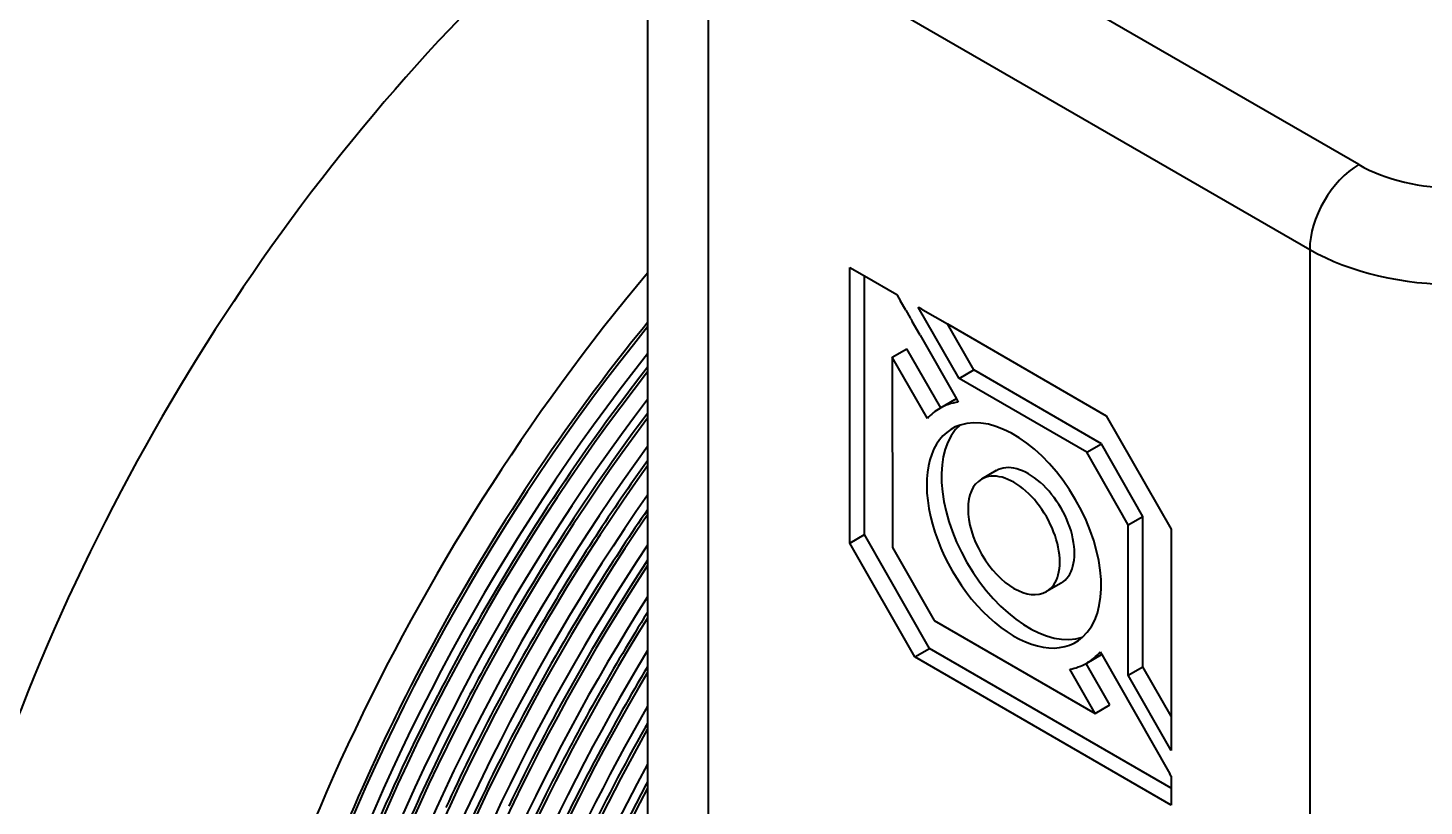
# Model space of a CAD drawing. Header units: millimetres. Extents: x 15 to 415, y 5 to 292.
# Drawn here: x 330.66 to 335.7, y 124.67 to 127.48 of the extents above; entities that cross this region are included whole.
import ezdxf

# ---------------------------------------------------------------- set-up
doc = ezdxf.new("R2010")
doc.units = ezdxf.units.MM
doc.layers.add('Geometries', color=7, linetype='Continuous')

msp = doc.modelspace()

# ---------------------------------------------------------------- linework, layer by layer
at = {"layer": 'Geometries', "linetype": 'Continuous', "lineweight": 40}
for p, q in [((335.4651, 126.9905), (333.2938, 128.2441)), ((332.8974, 128.1267), (332.8974, 126.5989)), ((333.117, 127.9379), (335.2883, 126.6843)), ((333.117, 123.7215), (333.117, 127.9379)), ((335.2883, 126.6843), (335.2883, 122.4679)), ((332.8974, 126.5989), (332.8974, 126.4205)), ((333.6273, 125.6241), (333.6273, 126.6196)), ((333.6273, 126.6196), (333.6803, 126.589)), ((333.6803, 126.589), (333.7977, 126.5213)), ((333.6803, 125.6547), (333.6803, 126.589)), ((333.7977, 126.5213), (333.799, 126.519)), ((333.799, 126.519), (333.8108, 126.4981)), ((333.8297, 126.4651), (333.8108, 126.4981)), ((333.8297, 126.4651), (333.8452, 126.4379)), ((333.8452, 126.4379), (333.8466, 126.4355)), ((333.8479, 126.4333), (333.8466, 126.4355)), ((333.8479, 126.4333), (333.8503, 126.429)), ((333.8748, 126.476), (333.8791, 126.4735)), ((334.0223, 126.2186), (333.8748, 126.476)), ((333.8801, 126.4729), (333.8791, 126.4735)), ((333.8801, 126.4729), (333.8878, 126.4685)), ((333.8912, 126.4665), (333.8878, 126.4685)), ((333.8912, 126.4665), (333.9803, 126.4151)), ((332.8974, 126.4205), (332.8974, 126.4043)), ((332.8974, 126.4043), (332.8974, 126.3075)), ((333.8503, 126.429), (333.8531, 126.424)), ((333.8812, 126.3748), (333.8531, 126.424)), ((333.9803, 126.4151), (334.5538, 126.0839)), ((334.0753, 126.2492), (333.9803, 126.4151)), ((333.8812, 126.3748), (334.0124, 126.1449)), ((332.8974, 126.3075), (332.8974, 126.2588)), ((333.7811, 126.2951), (333.8342, 126.3258)), ((333.7811, 126.2951), (333.782, 125.6083)), ((333.9079, 126.0742), (333.7811, 126.2951)), ((333.9564, 126.1128), (333.8342, 126.3258)), ((332.8974, 126.2588), (332.8974, 126.2421)), ((332.8974, 126.2421), (332.8974, 126.1426)), ((334.0223, 126.2186), (334.0753, 126.2492)), ((334.5366, 125.9829), (334.0753, 126.2492)), ((334.4836, 125.9523), (334.0223, 126.2186)), ((332.8974, 126.1426), (332.8974, 126.0925)), ((334.0054, 126.1411), (333.9564, 126.1128)), ((334.0124, 126.1449), (334.0191, 126.1332)), ((332.8974, 126.0925), (332.8974, 126.0753)), ((333.9564, 126.1128), (333.9524, 126.1105)), ((334.5538, 126.0839), (334.7879, 125.6738)), ((332.8974, 126.0753), (332.8974, 125.9728)), ((334.4836, 125.9523), (334.5366, 125.9829)), ((334.6861, 125.7204), (334.5366, 125.9829)), ((332.8974, 125.9728), (332.8974, 125.9213)), ((334.6331, 125.6898), (334.4836, 125.9523)), ((332.8974, 125.9213), (332.8974, 125.9034)), ((332.8974, 125.9034), (332.8974, 125.7977)), ((334.1562, 125.8856), (334.1032, 125.8549)), ((332.8974, 125.7977), (332.8974, 125.7446)), ((332.8974, 125.7446), (332.8974, 125.7261)), ((332.8974, 125.7261), (332.8974, 125.617)), ((334.6331, 125.6898), (334.6861, 125.7204)), ((334.6331, 125.1469), (334.6331, 125.6898)), ((334.6861, 125.1775), (334.6861, 125.7204)), ((334.7879, 125.6738), (334.7879, 124.9989)), ((333.6273, 125.6241), (333.6803, 125.6547)), ((333.8622, 125.213), (333.6273, 125.6241)), ((333.9152, 125.2436), (333.6803, 125.6547)), ((332.8974, 125.617), (332.8974, 125.5622)), ((333.782, 125.6083), (333.9319, 125.3451)), ((332.8974, 125.5622), (332.8974, 125.5431)), ((332.8974, 125.5431), (332.8974, 125.4302)), ((334.3906, 125.4797), (334.3375, 125.4491)), ((332.8974, 125.4302), (332.8974, 125.3735)), ((332.8974, 125.3735), (332.8974, 125.3536)), ((332.8974, 125.3536), (332.8974, 125.2367)), ((333.9319, 125.3451), (334.5137, 125.0092)), ((332.8974, 125.2367), (332.8974, 125.1779)), ((333.8622, 125.213), (333.9152, 125.2436)), ((334.7879, 124.7397), (333.9152, 125.2436)), ((334.4834, 125.1908), (334.5364, 125.2214)), ((334.532, 125.2318), (334.5375, 125.2221)), ((334.5375, 125.2221), (334.7837, 124.7906)), ((332.8974, 125.1779), (332.8974, 125.1572)), ((334.7879, 124.6785), (333.8622, 125.213)), ((334.5667, 125.0398), (334.481, 125.1895)), ((334.6331, 125.1469), (334.6861, 125.1775)), ((334.7879, 124.9989), (334.6861, 125.1775)), ((332.8974, 125.1572), (332.8974, 125.0357)), ((334.5137, 125.0092), (334.4222, 125.1689)), ((334.7879, 124.8752), (334.6331, 125.1469)), ((332.8974, 125.0357), (332.8974, 124.9745)), ((334.5137, 125.0092), (334.5667, 125.0398)), ((332.8974, 124.9745), (332.8974, 124.953)), ((334.7879, 124.9989), (334.7879, 124.8752)), ((332.8974, 124.953), (332.8974, 124.8263)), ((332.8974, 124.8263), (332.8974, 124.7624)), ((334.7879, 124.7833), (334.7837, 124.7906)), ((334.7879, 124.7833), (334.7879, 124.7397)), ((332.8974, 124.7624), (332.8974, 124.7399)), ((332.8974, 124.7399), (332.8974, 124.6073)), ((334.7879, 124.7397), (334.7879, 124.6785))]:
    msp.add_line(p, q, dxfattribs=at)
at = {"layer": 'Geometries', "linetype": 'Continuous', "lineweight": 40, "flags": 128}
for points in [[(332.8974, 126.4205), (332.8822, 126.4018), (332.8644, 126.3798), (332.8468, 126.3577), (332.8351, 126.3431)], [(332.8351, 126.3431), (332.8292, 126.3355), (332.8116, 126.3133), (332.7941, 126.2909), (332.7767, 126.2684), (332.7594, 126.2458), (332.7531, 126.2376)], [(332.8974, 126.2588), (332.8825, 126.2398), (332.8651, 126.2174), (332.8478, 126.1948), (332.8415, 126.1865)], [(332.1883, 125.167), (332.1809, 125.153), (332.1674, 125.1274), (332.154, 125.1018), (332.1408, 125.0762), (332.14, 125.0748)], [(332.0244, 125.0724), (332.0132, 125.0501), (332.0004, 125.0243), (331.9876, 124.9985), (331.9797, 124.9822)], [(332.8974, 124.9745), (332.8967, 124.9733), (332.8886, 124.9589)], [(332.5547, 124.7662), (332.5435, 124.7439), (332.5307, 124.7181), (332.518, 124.6923), (332.5053, 124.6664), (332.4928, 124.6405), (332.4804, 124.6146), (332.4763, 124.606)]]:
    msp.add_lwpolyline(points, dxfattribs=at)
at = {"layer": 'Geometries', "linetype": 'Continuous', "lineweight": 40}
for centre, radius, start, end in [((338.7242, 121.693), 7.5038, 142.72529, 153.23348), ((338.801, 121.6496), 7.4899, 142.71792, 151.99048), ((338.8815, 121.6044), 7.4802, 143.12978, 150.69952), ((338.9733, 121.5523), 7.4836, 144.28136, 149.35209), ((339.0621, 121.5017), 7.4837, 145.46186, 147.94512), ((339.1992, 121.4196), 7.5415, 146.68022, 154.42903), ((339.0982, 121.4778), 7.527, 147.93705, 155.26683), ((339.2943, 121.3646), 7.5494, 147.92456, 153.21887), ((338.9972, 121.5354), 7.5129, 149.33422, 155.34701), ((338.9241, 121.5776), 7.5305, 150.68031, 153.2857), ((339.3875, 121.3107), 7.5549, 149.21115, 151.97169), ((338.7039, 121.6944), 7.3832, 152.75213, 157.26567), ((338.528, 121.7853), 7.287, 153.97809, 158.73746), ((338.8054, 121.6367), 7.3979, 153.28154, 156.42326), ((339.4387, 121.2799), 7.5126, 150.67781, 154.29895), ((339.3288, 121.3417), 7.4885, 151.97022, 154.39256), ((339.5066, 121.2392), 7.4897, 151.93886, 154.35048)]:
    msp.add_arc(centre, radius, start, end, dxfattribs=at)
for centre, major_axis, start_param, end_param in [((333.415, 124.7589), (2.275, 3.9404), 0.947001, 1.813387), ((335.4651, 126.7864), (0.125, 0.2165), 0.785398, 2.356194), ((335.8187, 127.1946), (0.5, 0), 3.926991, 5.497787), ((335.8187, 126.9905), (-0.75, 0), 0.785398, 2.356194), ((334.405, 124.1873), (2.275, 3.9404), 1.273095, 3.063906), ((334.4227, 124.1771), (-2.1875, -3.7889), 4.442583, 5.633952), ((334.4757, 124.1465), (2.1875, 3.7889), 1.320808, 2.49236), ((334.511, 124.1261), (-2.1875, -3.7889), 4.475742, 5.633952), ((334.5641, 124.0955), (2.1875, 3.7889), 1.354368, 2.49236), ((334.2179, 125.6506), (0.2655, -0.4598), 2.914314, 3.141593), ((334.2709, 125.6813), (0.2655, -0.4598), 3.115796, 3.141593), ((334.2179, 125.6506), (0.2655, -0.4598), 3.141593, 3.327532), ((334.2204, 125.652), (-0.2227, 0.3858), 3.260935, 6.163843), ((334.5994, 124.0751), (-2.1875, -3.7889), 4.509586, 5.633952), ((334.2204, 125.652), (-0.2227, 0.3858), 6.163843, 9.544121), ((334.2734, 125.6826), (-0.2227, 0.3858), 0.119343, 3.02225), ((334.6525, 124.0445), (2.1875, 3.7889), 1.388665, 2.49236), ((334.6878, 124.024), (-2.1875, -3.7889), 4.544204, 5.633952), ((334.2204, 125.652), (0.1172, -0.2029), 0, 3.141593), ((334.2734, 125.6826), (0.1172, -0.2029), 0, 3.141593), ((334.2204, 125.652), (0.1172, -0.2029), 3.141593, 6.283185), ((334.7409, 123.9934), (2.1875, 3.7889), 1.423793, 2.49236), ((334.7762, 123.973), (-2.1875, -3.7889), 4.579694, 5.633952), ((334.8292, 123.9424), (2.1875, 3.7889), 1.459862, 2.49236), ((334.8646, 123.922), (-2.1875, -3.7889), 4.616175, 5.633952), ((334.9176, 123.8914), (2.1875, 3.7889), 1.497004, 2.49236), ((334.953, 123.8709), (-2.1875, -3.7889), 4.653787, 5.633952), ((335.006, 123.8403), (2.1875, 3.7889), 1.535375, 2.49236), ((334.2179, 125.6506), (0.2655, -0.4598), 0, 0.205628), ((334.2709, 125.6813), (0.2655, -0.4598), 0, 0.004239), ((334.2179, 125.6506), (0.2655, -0.4598), 6.073125, 6.27429), ((334.2179, 125.6506), (0.2655, -0.4598), 6.27429, 6.283185), ((335.0414, 123.8199), (-2.1875, -3.7889), 4.692703, 5.623325), ((333.415, 124.7589), (2.275, 3.9404), 1.813387, 1.934498), ((335.0944, 123.7893), (2.1875, 3.7889), 1.575171, 2.392908), ((335.1298, 123.7689), (-2.1875, -3.7889), 4.733133, 5.464376), ((335.1828, 123.7383), (2.1875, 3.7889), 1.616634, 2.192031), ((335.2182, 123.7179), (-2.1875, -3.7889), 4.775345, 5.217747)]:
    msp.add_ellipse(centre, major_axis=major_axis, ratio=0.57735, start_param=start_param, end_param=end_param, dxfattribs=at)

doc.saveas('drawing.dxf')
